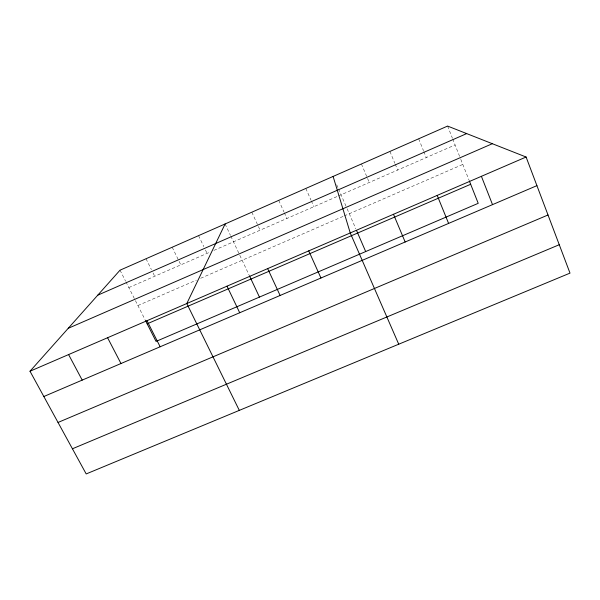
<?xml version="1.0" encoding="UTF-8"?>
<svg xmlns="http://www.w3.org/2000/svg" width="600" height="600" viewBox="0 0 600 600"><rect width="100%" height="100%" fill="white"/><g stroke="black" fill="none" stroke-linecap="round" stroke-linejoin="round"><path stroke-width="0.45" stroke-dasharray="3 2.25" d="M128.828 287.587L209.618 252.27M213.877 250.403L337.673 196.282M338.52 195.915L455.085 144.953M137.903 305.535L196.417 280.118M200.64 278.288L343.358 216.3M344.205 215.933L462.803 164.43M120.023 270.188L125.475 280.957M125.895 281.79L135.015 299.82M135.428 300.638L145.058 319.673M146.025 258.75L151.41 269.595M153.067 272.925L154.725 276.263M172.2 247.23L180.803 264.862M198.555 235.635L203.82 246.623M205.44 250.005L207.06 253.388M225.097 223.958L230.438 235.335M230.82 236.145L239.392 254.392M239.79 255.233L249.053 274.965M251.82 212.205L260.108 230.197M278.73 200.362L283.935 211.89M284.303 212.715L286.913 218.475M305.82 188.445L310.957 200.048M311.325 200.88L313.897 206.678M336.728 184.785L338.175 188.123M338.535 188.955L346.778 207.968M347.138 208.792L355.83 228.833M361.418 163.98L369.263 182.475M389.933 151.44L394.853 163.29M395.205 164.13L397.665 170.055M418.658 138.803L423.502 150.735M423.847 151.583L426.27 157.553M447.592 126.067L452.362 138.09M452.7 138.945L460.455 158.505M460.785 159.345L468.96 179.955"/><path stroke-width="0.9" d="M225.097 223.958L186.795 303.532L239.303 410.377M30 371.235L120.023 270.188L447.592 126.067L526.095 157.02L570 273.12L86.19 473.933L30 371.235L526.095 157.02M97.77 295.17L466.688 133.597M68.242 328.305L492.33 143.708M147.157 323.827L470.67 184.275M43.83 396.518L536.925 185.64M58.028 422.46L548.018 214.987M72.427 448.778L559.26 244.725M68.595 354.57L82.207 380.108M107.587 337.733L120.983 363.525M146.985 320.722L160.155 346.77M145.477 320.505L156.053 341.407L478.222 203.325L469.298 180.825M227.017 286.163L239.708 312.75M249.442 275.775L259.447 297.09M267.66 268.612L280.11 295.47M308.737 250.875L320.94 278.01M398.73 344.205L350.25 232.95L333.105 176.438M356.558 230.513L365.685 251.558M393.487 214.282L405.165 241.987M437.197 195.405L448.597 223.417M481.403 176.317L492.518 204.63"/></g></svg>
